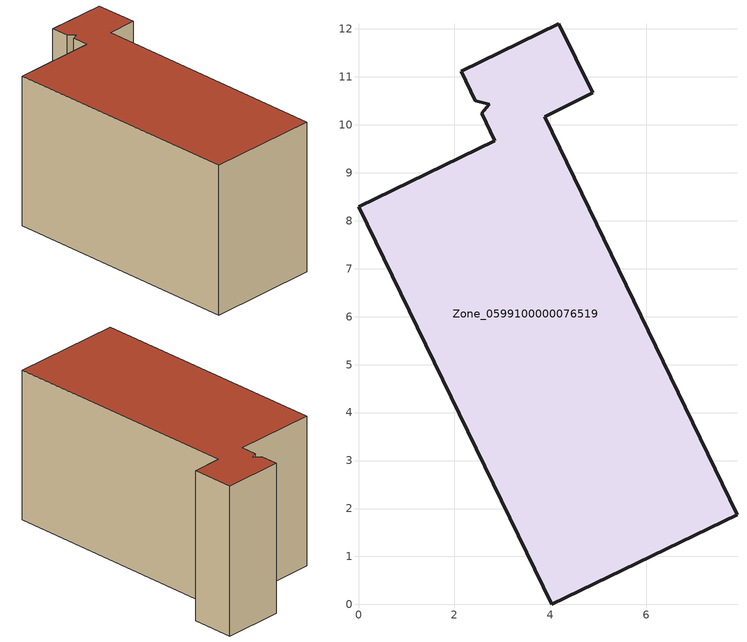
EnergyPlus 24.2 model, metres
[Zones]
Zone_0599100000076519
 floor ground (C_G): 2.73,10.42 2.44,10.5 2.14,11.12 4.18,12.11 4.88,10.67 3.89,10.16 7.89,1.87 4.03,0 0,8.29 2.84,9.67 2.57,10.24 z0
 wall outside (C_F): 4.88,10.67 4.18,12.11 2.14,11.12 2.44,10.5 2.73,10.42 2.57,10.24 2.84,9.67 0,8.29 4.03,0 7.89,1.87 3.89,10.16 4.88,10.67 z0:5.74
 roof outside (C_R): 2.73,10.42 2.57,10.24 2.84,9.67 0,8.29 4.03,0 7.89,1.87 3.89,10.16 4.88,10.67 4.18,12.11 2.14,11.12 2.44,10.5 z5.74
[BUILDING]
Pand.0599100000076519: North Axis=0; Terrain=City; Loads Convergence Tolerance Value=0.04; Temperature Convergence Tolerance Value=0.4; Solar Distribution=FullExterior; Maximum Number of Warmup Days=25; Minimum Number of Warmup Days=1
[Site:Location]
Rotterdam.The.Hague.AP_ZH_NLD Design_Conditions: Latitude=51.96; Longitude=4.45; Time Zone=1; Elevation=-4.5
[SITE:GROUNDTEMPERATURE:BUILDINGSURFACE]
18, 18, 18, 18, 18, 18, 18, 18, 18, 18, 18, 18
[MATERIAL] Thermal Absorptance=0.9; Solar Absorptance=0.7; Visible Absorptance=0.7
Name | Roughness | Thickness | Conductivity | Density | Specific Heat
G.TI.1946-1964 | MediumSmooth | 0.15 | 1 | 540 | 1210
F.TI.1946-1964 | Rough | 0.3 | 0.857143 | 1920 | 840
R.TI.1946-1964 | MediumRough | 0.2 | 0.277778 | 1500 | 1000
[CONSTRUCTION]
C_G: G.TI.1946-1964
C_F: F.TI.1946-1964
C_R: R.TI.1946-1964
[ZONE]
Zone_0599100000076519: Type=1; Multiplier=1; Ceiling Height=Autocalculate; Volume=Autocalculate; Floor Area=autocalculate; Part of Total Floor Area=Yes
[ZONEINFILTRATION:DESIGNFLOWRATE]
Infil_Zone_0599100000076519: Zone or ZoneList or Space or SpaceList=Zone_0599100000076519; Schedule=AlwaysOn; Design Flow Rate Calculation Method=Flow/Area; Flow Rate per Floor Area=0.003; Constant Term Coefficient=1; Temperature Term Coefficient=0; Velocity Term Coefficient=0; Velocity Squared Term Coefficient=0
[HVACTEMPLATE:ZONE:IDEALLOADSAIRSYSTEM]
Zone_0599100000076519: Maximum Heating Supply Air Temperature=50; Minimum Cooling Supply Air Temperature=13; Maximum Heating Supply Air Humidity Ratio=0.0156; Minimum Cooling Supply Air Humidity Ratio=0.0077; Heating Limit=NoLimit; Cooling Limit=NoLimit; Dehumidification Control Type=ConstantSensibleHeatRatio; Cooling Sensible Heat Ratio=0.7; Dehumidification Setpoint=60; Humidification Control Type=None; Humidification Setpoint=30; Outdoor Air Method=None; Outdoor Air Flow Rate per Person=0.00944; Outdoor Air Flow Rate per Zone Floor Area=0; Outdoor Air Flow Rate per Zone=0; Demand Controlled Ventilation Type=None; Outdoor Air Economizer Type=NoEconomizer; Heat Recovery Type=None; Sensible Heat Recovery Effectiveness=0.7; Latent Heat Recovery Effectiveness=0.65
[ZONECONTROL:THERMOSTAT]
ThermostatControl_Zone_0599100000076519: Zone or ZoneList=Zone_0599100000076519; Control Type Schedule=DualSetpointControlType; Control 1=Thermostat_Zone_0599100000076519; Temperature Difference Between Cutout And Setpoint=0
[THERMOSTATSETPOINT:DUALSETPOINT]
Thermostat_Zone_0599100000076519: Heating Setpoint Temperature Schedule=HeatingSetpoint_Zone_0599100000076519; Cooling Setpoint Temperature Schedule=CoolingSetpoint_Zone_0599100000076519
[SCHEDULE:COMPACT]
HeatingSetpoint_Zone_0599100000076519: Through: 12/31, For: AllDays, Until: 24:00, 21
CoolingSetpoint_Zone_0599100000076519: Through: 12/31, For: AllDays, Until: 24:00, 24
DualSetpointControlType: Through: 12/31, For: AllDays, Until: 24:00, 4
AlwaysOn: Through: 12/31, For: AllDays, Until: 24:00, 1
